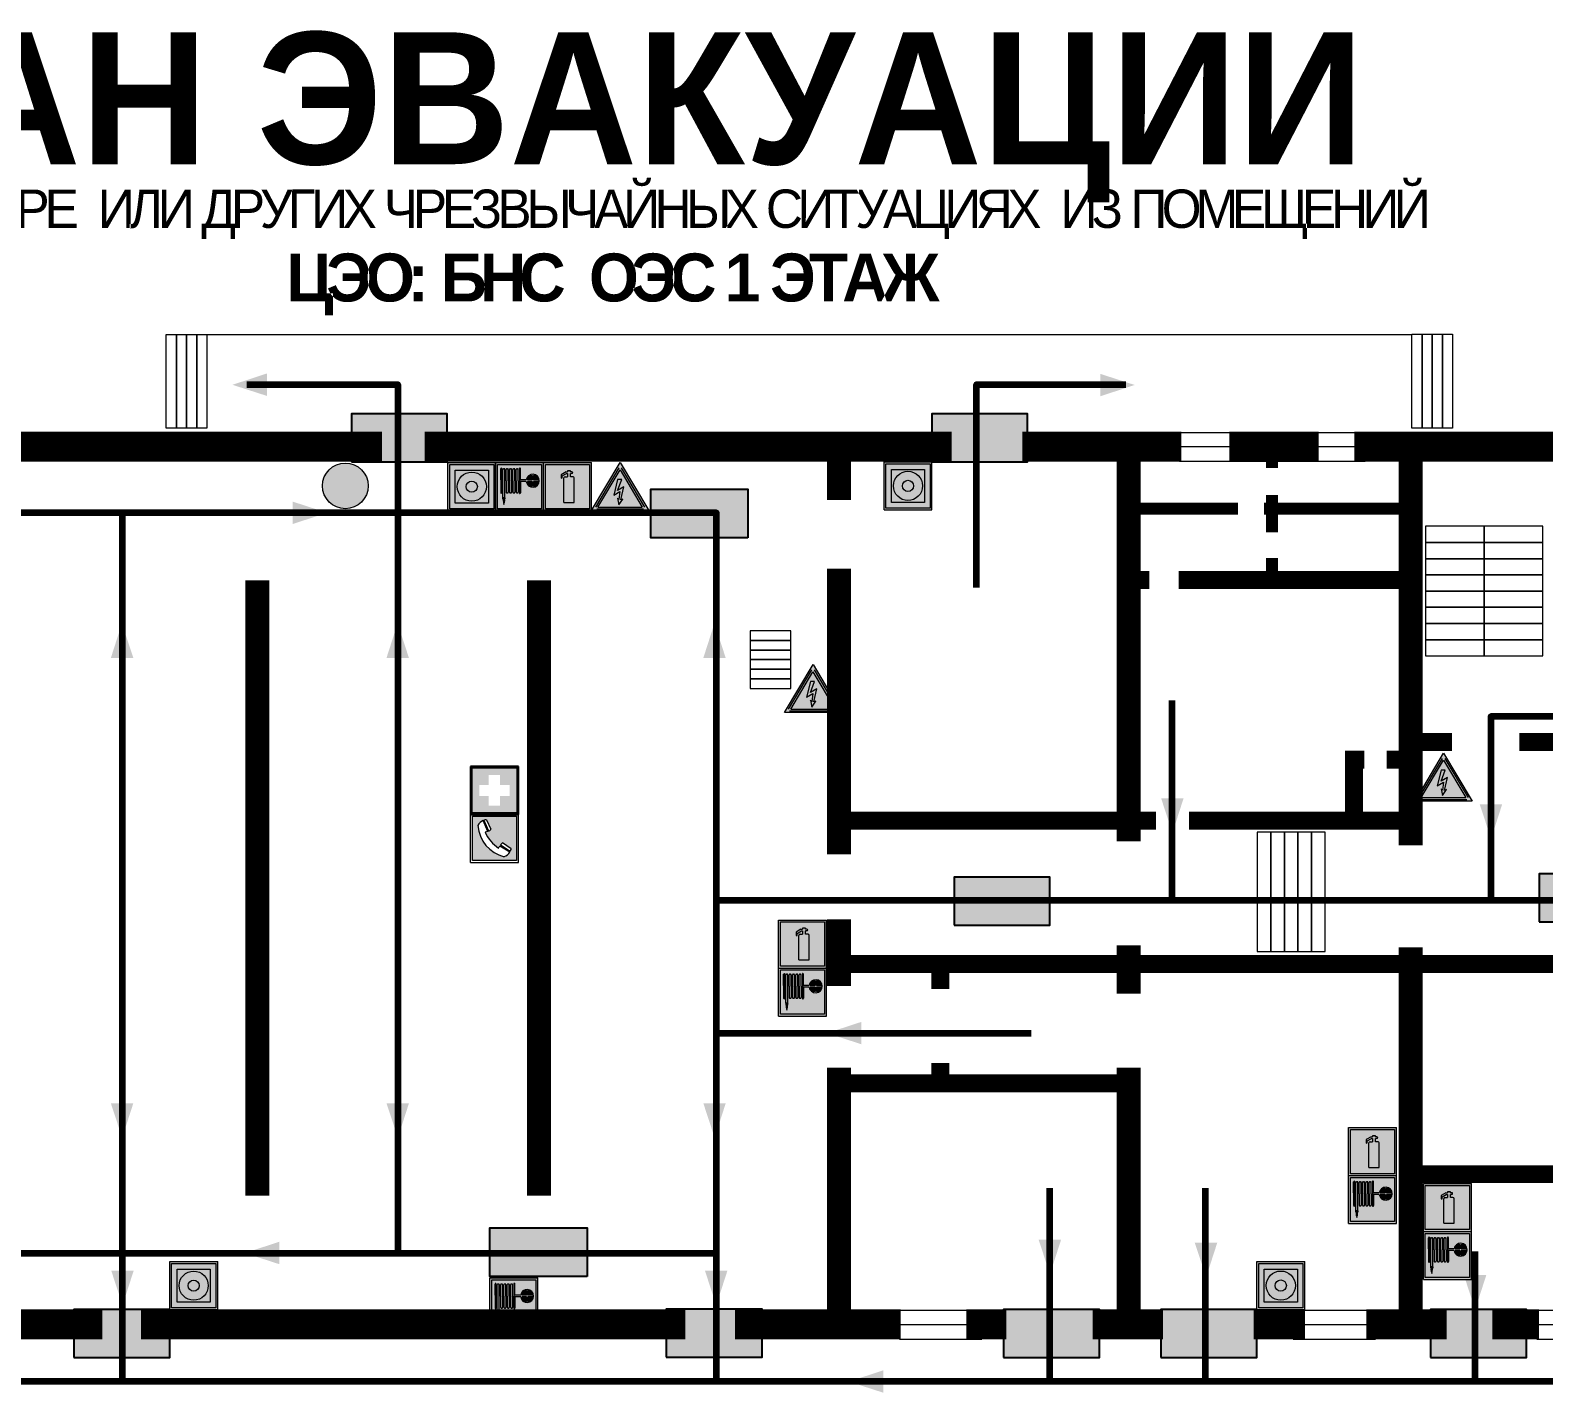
# Model space of a CAD drawing. Header units: millimetres. Extents: x 13114 to 67229, y 22859 to 38520.
# Drawn here: x 24864 to 25116.4, y 25215.8 to 25442.9 of the extents above; entities that cross this region are included whole.
import ezdxf

# ---------------------------------------------------------------- set-up
doc = ezdxf.new("R2010")
doc.units = ezdxf.units.MM
doc.layers.add('План_Штампы', color=7, linetype='Continuous')
doc.styles.add('обычный', font='arial.ttf')

# ---------------------------------------------------------------- blocks, each defined once
blk = doc.blocks.new('A$C7B4425F7')
at = {"true_color": 0xffffff}
blk.add_hatch(color=7, dxfattribs=at).paths.add_polyline_path([(0, 0), (-16, 0), (-16, -8), (0, -8)])
h = blk.add_hatch(color=126)
h.paths.add_polyline_path([(-0.2, -0.2), (-15.8, -0.2), (-15.8, -7.8), (-0.2, -7.8)])
h.paths.add_polyline_path([(-11.76, -2.03), (-11.76, -3.66), (-11.17, -3.66, -0.568275), (-11.17, -6.18), (-12.58, -6.18), (-12.58, -2.03)], flags=16)
h.paths.add_polyline_path([(-13.33, -4.12, -0.495768), (-13.59, -6.18), (-15.03, -6.18), (-15.03, -2.03), (-13.59, -2.03, -0.487973)], flags=16)
h.paths.add_polyline_path([(-10.25, -2.03), (-9.48, -2.03), (-9.48, -6.18), (-10.25, -6.18)], flags=16)
h.paths.add_polyline_path([(-13.84, -3.69), (-14.24, -3.69), (-14.24, -3.03), (-13.9, -3.03, -0.692621)], flags=0)
h.paths.add_polyline_path([(-9.15, -2.03), (-8.4, -2.03), (-8.04, -3.07), (-7.68, -2.03), (-6.93, -2.03), (-7.64, -4.1), (-6.93, -6.18), (-7.68, -6.18), (-8.04, -5.14), (-8.4, -6.18), (-9.15, -6.18), (-8.44, -4.1)], flags=16)
h.paths.add_polyline_path([(-11.76, -4.46), (-11.42, -4.46, -0.692621), (-11.36, -5.12), (-11.76, -5.12)], flags=0)
h.paths.add_polyline_path([(-13.9, -5.2), (-14.24, -5.2), (-14.24, -4.55), (-13.84, -4.55, -0.708038)], flags=0)
edge = h.paths.add_edge_path(flags=16)
edge.add_ellipse((-5.51, -4.08), major_axis=(0, 2.05), ratio=0.586184, start_angle=0, end_angle=360)
edge = h.paths.add_edge_path(flags=0)
edge.add_ellipse((-5.51, -4.08), major_axis=(0, 1.14), ratio=0.454828, start_angle=0, end_angle=360)
h.paths.add_polyline_path([(-4.13, -4.96, 0.377264), (-3.48, -4.52, 0.0555), (-3.16, -2.03), (-1.66, -2.03), (-1.66, -4.96), (-0.96, -4.96), (-0.96, -7.01), (-1.75, -7.01), (-1.75, -6.18), (-3.3, -6.18), (-3.3, -7.02), (-4.13, -7.02)], flags=16)
h.paths.add_polyline_path([(-2.73, -2.91), (-2.28, -2.91), (-2.28, -4.96), (-3.05, -4.96, 0.079136)], flags=0)
at = {"color": 126}
blk.add_lwpolyline([(-16, -8), (0, -8), (0, 0), (-16, 0)], close=True, dxfattribs=at)
blk = doc.blocks.new('A$C32E8229D')
at = {"true_color": 0xffffff}
blk.add_hatch(color=7, dxfattribs=at).paths.add_polyline_path([(0, 0), (0, -8), (16, -8), (16, 0)])
h = blk.add_hatch(color=126)
h.paths.add_polyline_path([(0.2, -0.2), (15.8, -0.2), (15.8, -7.8), (0.2, -7.8)])
h.paths.add_polyline_path([(13.49, -2.05), (12.08, -2.05), (11.37, -2.63, 0.162397), (11.29, -2.84), (11.29, -3.63), (10.35, -3.63), (10.35, -4.05), (11.68, -4.05), (11.68, -3.48), (12.26, -4.28), (11.29, -5.1), (11.29, -6.78), (11.85, -6.78), (11.85, -5.44), (12.8, -4.64), (12.8, -5.94), (14.46, -5.94), (14.46, -5.39), (13.45, -5.39), (13.45, -3.97), (12.46, -2.59), (13.15, -2.59), (13.69, -3.34), (14.18, -3)], flags=16)
h.paths.add_polyline_path([(10.74, -1.82, 1), (11.8, -1.82, 1)], flags=16)
h.paths.add_polyline_path([(9.39, -3.59), (5.99, -3.59), (6.56, -3.03), (5.91, -3.03), (5.1, -3.83), (5.91, -4.64), (6.56, -4.64), (5.99, -4.09), (9.39, -4.09)], flags=16)
h.paths.add_polyline_path([(4.29, -1.08), (1.72, -1.08), (1.72, -6.6), (4.29, -6.6)], flags=16)
at = {"color": 126}
blk.add_lwpolyline([(16, -8), (0, -8), (0, 0), (16, 0)], close=True, dxfattribs=at)
blk = doc.blocks.new('A$C37112FD5')
at = {"true_color": 0xf5f5ff}
h = blk.add_hatch(color=7, dxfattribs=at)
h.dxf.hatch_style = 1
h.paths.add_polyline_path([(12.8, -7.4), (0, -7.4), (0, -20.2), (12.8, -20.2)])
h.paths.add_polyline_path([(12.29, -7.91), (12.29, -19.69), (0.51, -19.69), (0.51, -7.91)], flags=16)
h.paths.add_polyline_path([(4.98, -9.04, -0.42597), (5.17, -9.22), (5.17, -12.25), (5.17, -15.29, -0.432244), (4.98, -15.47), (4.83, -15.47, -0.42597), (4.64, -15.29), (4.64, -12.25), (4.64, -9.22, -0.432244), (4.83, -9.04)], flags=0)
h.paths.add_polyline_path([(4.28, -9.22), (4.28, -12.25), (4.28, -15.29, -0.432244), (4.09, -15.47), (3.94, -15.47, -0.42597), (3.75, -15.29), (3.75, -12.25), (3.75, -9.22, -0.432244), (3.94, -9.04), (4.09, -9.04, -0.42597)], flags=0)
h.paths.add_polyline_path([(5.72, -9.04), (5.87, -9.04, -0.42597), (6.06, -9.22), (6.06, -12.25), (6.06, -15.29, -0.432244), (5.87, -15.47), (5.72, -15.47, -0.42597), (5.53, -15.29), (5.53, -12.25), (5.53, -9.22, -0.432244)], flags=0)
h.paths.add_polyline_path([(6.42, -8.9), (6.5, -8.9, -0.42597), (6.69, -9.08), (6.69, -12.03), (8.21, -12.03, -15.824349), (8.21, -12.47), (6.69, -12.47), (6.69, -15.42, -0.432244), (6.5, -15.6), (6.42, -15.6)], flags=0)
h.paths.add_polyline_path([(3.39, -9.22), (3.39, -12.25), (3.39, -15.29, -0.432244), (3.2, -15.47), (3.05, -15.47, -0.42597), (2.85, -15.29), (2.85, -12.25), (2.85, -9.22, -0.432244), (3.05, -9.04), (3.2, -9.04, -0.42597)], flags=0)
h.paths.add_polyline_path([(2.5, -9.22), (2.5, -16.71), (1.96, -16.71), (1.96, -9.22, -0.432244), (2.15, -9.04), (2.31, -9.04, -0.42597)], flags=0)
h.paths.add_polyline_path([(1.61, -8.9), (1.61, -15.6), (1.57, -15.6, -0.42597), (1.37, -15.42), (1.37, -12.03), (1.37, -9.09, -0.432244), (1.57, -8.9)], flags=0)
h.paths.add_polyline_path([(9.76, -10.81), (9.76, -12.03), (8.49, -12.03, -0.336371)], flags=0)
h.paths.add_polyline_path([(8.49, -12.47), (9.76, -12.47), (9.76, -13.7, -0.336371)], flags=0)
h.paths.add_polyline_path([(10.11, -10.81, -0.336371), (11.38, -12.03), (10.11, -12.03)], flags=0)
h.paths.add_polyline_path([(10.11, -12.47), (11.38, -12.47, -0.336371), (10.11, -13.7)], flags=0)
h.paths.add_polyline_path([(2.5, -16.84), (2.5, -17.05), (1.97, -17.05), (1.97, -16.84)], flags=0)
h.paths.add_polyline_path([(2.5, -17.24, -0.033778), (2.24, -18.6, -0.033778), (1.97, -17.24)], flags=0)
h = blk.add_hatch(color=242)
h.dxf.hatch_style = 1
h.paths.add_polyline_path([(12.29, -7.91), (0.51, -7.91), (0.51, -19.69), (12.29, -19.69)])
h.paths.add_polyline_path([(6.42, -15.6), (6.42, -8.9), (6.5, -8.9, -0.42597), (6.69, -9.08), (6.69, -12.03), (8.21, -12.03, -15.824349), (8.21, -12.47), (6.69, -12.47), (6.69, -15.42, -0.432244), (6.5, -15.6)], flags=16)
h.paths.add_polyline_path([(5.87, -15.47), (5.72, -15.47, -0.42597), (5.53, -15.29), (5.53, -12.25), (5.53, -9.22, -0.432244), (5.72, -9.04), (5.87, -9.04, -0.42597), (6.06, -9.22), (6.06, -12.25), (6.06, -15.29, -0.432244)], flags=16)
h.paths.add_polyline_path([(4.98, -15.47), (4.83, -15.47, -0.42597), (4.64, -15.29), (4.64, -12.25), (4.64, -9.22, -0.432244), (4.83, -9.04), (4.98, -9.04, -0.42597), (5.17, -9.22), (5.17, -12.25), (5.17, -15.29, -0.432244)], flags=16)
h.paths.add_polyline_path([(4.09, -15.47), (3.94, -15.47, -0.42597), (3.75, -15.29), (3.75, -12.25), (3.75, -9.22, -0.432244), (3.94, -9.04), (4.09, -9.04, -0.42597), (4.28, -9.22), (4.28, -12.25), (4.28, -15.29, -0.432244)], flags=16)
h.paths.add_polyline_path([(3.2, -15.47), (3.05, -15.47, -0.42597), (2.85, -15.29), (2.85, -12.25), (2.85, -9.22, -0.432244), (3.05, -9.04), (3.2, -9.04, -0.42597), (3.39, -9.22), (3.39, -12.25), (3.39, -15.29, -0.432244)], flags=16)
h.paths.add_polyline_path([(2.5, -17.05), (1.97, -17.05), (1.97, -16.84), (2.5, -16.84)], flags=16)
h.paths.add_polyline_path([(2.5, -17.24, -0.033778), (2.24, -18.6, -0.033778), (1.97, -17.24)], flags=16)
h.paths.add_polyline_path([(2.5, -16.71), (1.96, -16.71), (1.96, -9.22, -0.432244), (2.15, -9.04), (2.31, -9.04, -0.42597), (2.5, -9.22)], flags=16)
h.paths.add_polyline_path([(1.61, -15.6), (1.57, -15.6, -0.42597), (1.37, -15.42), (1.37, -12.03), (1.37, -9.09, -0.432244), (1.57, -8.9), (1.61, -8.9)], flags=16)
h.paths.add_polyline_path([(8.49, -12.47), (9.76, -12.47), (9.76, -13.7, -0.336371)], flags=0)
h.paths.add_polyline_path([(10.11, -13.7), (10.11, -12.47), (11.38, -12.47, -0.336371)], flags=0)
h.paths.add_polyline_path([(8.49, -12.03, -0.336371), (9.76, -10.81), (9.76, -12.03)], flags=0)
h.paths.add_polyline_path([(10.11, -12.03), (10.11, -10.81, -0.336371), (11.38, -12.03)], flags=0)
h = blk.add_hatch(color=7, dxfattribs=at)
h.dxf.hatch_style = 1
h.paths.add_polyline_path([(1.61, -8.9), (1.57, -8.9, 0.432244), (1.37, -9.09), (1.37, -12.03), (1.37, -15.42, 0.42597), (1.57, -15.6), (1.61, -15.6)])
h.paths.add_polyline_path([(2.5, -9.22, 0.42597), (2.31, -9.04), (2.15, -9.04, 0.432244), (1.96, -9.22), (1.96, -16.71), (2.5, -16.71)])
h.paths.add_polyline_path([(2.5, -16.84), (1.97, -16.84), (1.97, -17.05), (2.5, -17.05)])
h.paths.add_polyline_path([(2.5, -17.24), (1.97, -17.24, 0.033778), (2.24, -18.6, 0.033778)])
h.paths.add_polyline_path([(3.39, -12.25), (3.39, -9.22, 0.42597), (3.2, -9.04), (3.05, -9.04, 0.432244), (2.85, -9.22), (2.85, -12.25), (2.85, -15.29, 0.42597), (3.05, -15.47), (3.2, -15.47, 0.432244), (3.39, -15.29)])
h.paths.add_polyline_path([(4.28, -12.25), (4.28, -9.22, 0.42597), (4.09, -9.04), (3.94, -9.04, 0.432244), (3.75, -9.22), (3.75, -12.25), (3.75, -15.29, 0.42597), (3.94, -15.47), (4.09, -15.47, 0.432244), (4.28, -15.29)])
h.paths.add_polyline_path([(5.17, -12.25), (5.17, -9.22, 0.42597), (4.98, -9.04), (4.83, -9.04, 0.432244), (4.64, -9.22), (4.64, -12.25), (4.64, -15.29, 0.42597), (4.83, -15.47), (4.98, -15.47, 0.432244), (5.17, -15.29)])
h.paths.add_polyline_path([(6.06, -12.25), (6.06, -9.22, 0.42597), (5.87, -9.04), (5.72, -9.04, 0.432244), (5.53, -9.22), (5.53, -12.25), (5.53, -15.29, 0.42597), (5.72, -15.47), (5.87, -15.47, 0.432244), (6.06, -15.29)])
h.paths.add_polyline_path([(6.69, -12.47), (8.21, -12.47, 15.824349), (8.21, -12.03), (6.69, -12.03), (6.69, -9.08, 0.42597), (6.5, -8.9), (6.42, -8.9), (6.42, -15.6), (6.5, -15.6, 0.432244), (6.69, -15.42)])
h.paths.add_polyline_path([(8.49, -12.47), (9.76, -12.47), (9.76, -13.7, -0.336371)], flags=16)
h.paths.add_polyline_path([(8.49, -12.03, -0.336371), (9.76, -10.81), (9.76, -12.03)], flags=16)
h.paths.add_polyline_path([(10.11, -12.47), (11.38, -12.47, -0.336371), (10.11, -13.7)], flags=16)
h.paths.add_polyline_path([(10.11, -12.03), (10.11, -10.81, -0.336371), (11.38, -12.03)], flags=16)
h = blk.add_hatch(color=242)
h.dxf.hatch_style = 1
h.paths.add_polyline_path([(9.76, -10.81, 0.336371), (8.49, -12.03), (9.76, -12.03)])
h.paths.add_polyline_path([(10.11, -10.81), (10.11, -12.03), (11.38, -12.03, 0.336371)])
h.paths.add_polyline_path([(11.38, -12.47), (10.11, -12.47), (10.11, -13.7, 0.336371)])
h.paths.add_polyline_path([(9.76, -12.47), (8.49, -12.47, 0.336371), (9.76, -13.7)])
at = {"color": 242, "lineweight": 5}
for p, q in [((0, -20.2), (0, -7.4)), ((0, -7.4), (12.8, -7.4)), ((12.8, -20.2), (12.8, -7.4)), ((1.37, -12.03), (1.37, -9.08)), ((1.37, -12.03), (1.37, -15.42)), ((1.57, -8.9), (1.61, -8.9)), ((1.61, -8.9), (1.61, -15.6)), ((1.96, -16.71), (1.96, -9.22)), ((2.15, -9.04), (2.31, -9.04)), ((2.5, -16.71), (2.5, -9.22)), ((2.85, -12.25), (2.85, -9.22)), ((3.05, -9.04), (3.2, -9.04)), ((3.39, -12.25), (3.39, -9.22)), ((3.75, -12.25), (3.75, -9.22)), ((3.94, -9.04), (4.09, -9.04)), ((4.28, -12.25), (4.28, -9.22)), ((4.64, -12.25), (4.64, -9.22)), ((4.83, -9.04), (4.98, -9.04)), ((5.17, -12.25), (5.17, -9.22)), ((5.53, -12.25), (5.53, -9.22)), ((5.72, -9.04), (5.87, -9.04)), ((6.06, -12.25), (6.06, -9.22)), ((6.42, -8.9), (6.42, -15.6)), ((6.5, -8.9), (6.42, -8.9)), ((6.69, -12.03), (6.69, -9.08)), ((8.21, -12.03), (6.69, -12.03)), ((9.76, -12.03), (8.49, -12.03)), ((9.76, -10.81), (9.76, -12.03)), ((10.11, -10.81), (10.11, -12.03)), ((11.38, -12.03), (10.11, -12.03)), ((1.57, -15.6), (1.61, -15.6)), ((2.85, -12.25), (2.85, -15.29)), ((3.05, -15.47), (3.2, -15.47)), ((3.39, -12.25), (3.39, -15.29)), ((3.75, -12.25), (3.75, -15.29)), ((3.94, -15.47), (4.09, -15.47)), ((4.28, -12.25), (4.28, -15.29)), ((4.64, -12.25), (4.64, -15.29)), ((4.83, -15.47), (4.98, -15.47)), ((5.17, -12.25), (5.17, -15.29)), ((5.53, -12.25), (5.53, -15.29)), ((5.72, -15.47), (5.87, -15.47)), ((6.06, -12.25), (6.06, -15.29)), ((6.42, -15.6), (6.5, -15.6)), ((8.21, -12.47), (6.69, -12.47)), ((6.69, -12.47), (6.69, -15.42)), ((9.76, -12.47), (8.49, -12.47)), ((9.76, -12.47), (9.76, -13.7)), ((11.38, -12.47), (10.11, -12.47)), ((10.11, -12.47), (10.11, -13.7)), ((1.96, -16.71), (2.5, -16.71)), ((1.97, -16.84), (2.5, -16.84)), ((1.97, -17.05), (1.97, -16.84)), ((2.5, -17.05), (1.97, -17.05)), ((1.97, -17.24), (2.5, -17.24)), ((2.5, -16.84), (2.5, -17.05)), ((0, -20.2), (12.8, -20.2))]:
    blk.add_line(p, q, dxfattribs=at)
blk.add_lwpolyline([(0.51, -7.91), (12.29, -7.91), (12.29, -19.69), (0.51, -19.69)], close=True, dxfattribs=at)
for centre, radius, start, end in [((1.56, -9.09), 0.182, 87.1027, 180.6071), ((2.15, -9.22), 0.182, 87.1027, 180.6071), ((2.32, -9.22), 0.182, 359.3929, 92.8973), ((3.04, -9.22), 0.182, 87.1027, 180.6071), ((3.21, -9.22), 0.182, 359.3929, 92.8973), ((3.93, -9.22), 0.182, 87.1027, 180.6071), ((4.1, -9.22), 0.182, 359.3929, 92.8973), ((4.82, -9.22), 0.182, 87.1027, 180.6071), ((4.99, -9.22), 0.182, 359.3929, 92.8973), ((5.71, -9.22), 0.182, 87.1027, 180.6071), ((5.88, -9.22), 0.182, 359.3929, 92.8973), ((6.51, -9.09), 0.182, 359.3929, 92.8973), ((9.93, -12.25), 1.74, 187.2319, 172.7681), ((9.93, -12.25), 1.46, 96.9927, 171.3585), ((9.93, -12.25), 1.46, 8.6415, 83.0073), ((1.56, -15.42), 0.182, 179.3929, 272.8973), ((3.04, -15.29), 0.182, 179.3929, 272.8973), ((3.21, -15.29), 0.182, 267.1027, 0.6071), ((3.93, -15.29), 0.182, 179.3929, 272.8973), ((4.1, -15.29), 0.182, 267.1027, 0.6071), ((4.82, -15.29), 0.182, 179.3929, 272.8973), ((4.99, -15.29), 0.182, 267.1027, 0.6071), ((5.71, -15.29), 0.182, 179.3929, 272.8973), ((5.88, -15.29), 0.182, 267.1027, 0.6071), ((6.51, -15.42), 0.182, 267.1027, 0.6071), ((9.93, -12.25), 1.46, 188.6415, 263.0073), ((9.93, -12.25), 1.46, 276.9927, 351.3585), ((12.17, -15.98), 10.27, 187.041, 194.7793), ((-7.7, -15.98), 10.27, 345.2207, 352.959)]:
    blk.add_arc(centre, radius, start, end, dxfattribs=at)
blk = doc.blocks.new('A$C3AD82952')
at = {"true_color": 0xf5f5ff}
h = blk.add_hatch(color=7, dxfattribs=at)
h.dxf.hatch_style = 1
h.paths.add_polyline_path([(8.21, 8.73, 0.414214), (7.89, 9.05), (7.22, 9.05), (7.22, 9.92), (7.59, 9.92, 1), (7.57, 10.36), (7.22, 10.36), (7.22, 10.6), (6.43, 10.6), (6.43, 10.36), (6.01, 10.36), (4.74, 9.59), (4.74, 8.69), (4.98, 8.73), (4.98, 9.26), (6.12, 9.91), (6.43, 9.91), (6.43, 9.05), (5.76, 9.05, 0.414214), (5.44, 8.73), (5.44, 2.2), (8.21, 2.2)], flags=0)
h.paths.add_polyline_path([(12.8, 12.8), (0, 12.8), (0, 0), (12.8, 0)])
h.paths.add_polyline_path([(0.51, 12.29), (12.29, 12.29), (12.29, 0.51), (0.51, 0.51)], flags=16)
h.paths.add_polyline_path([(4.74, 9.59), (6.01, 10.36), (6.43, 10.36), (6.43, 10.6), (7.22, 10.6), (7.22, 10.36), (7.59, 10.36, -0.94586), (7.59, 9.92), (7.22, 9.92), (7.22, 9.05), (7.89, 9.05, -0.414214), (8.21, 8.73), (8.21, 2.2), (5.44, 2.2), (5.44, 8.73, -0.414214), (5.76, 9.05), (6.43, 9.05), (6.43, 9.91), (6.12, 9.91), (4.98, 9.26), (4.98, 8.73), (4.74, 8.69)], flags=0)
h = blk.add_hatch(color=242)
h.dxf.hatch_style = 1
h.paths.add_polyline_path([(12.29, 12.29), (0.51, 12.29), (0.51, 0.51), (12.29, 0.51)])
h.paths.add_polyline_path([(4.74, 8.69), (4.74, 9.59), (6.01, 10.36), (6.43, 10.36), (6.43, 10.6), (7.22, 10.6), (7.22, 10.36), (7.59, 10.36, -0.94586), (7.59, 9.92), (7.22, 9.92), (7.22, 9.05), (7.89, 9.05, -0.414214), (8.21, 8.73), (8.21, 2.2), (5.44, 2.2), (5.44, 8.73, -0.414214), (5.76, 9.05), (6.43, 9.05), (6.43, 9.91), (6.12, 9.91), (4.98, 9.26), (4.98, 8.73)], flags=16)
h = blk.add_hatch(color=7, dxfattribs=at)
h.dxf.hatch_style = 1
h.paths.add_polyline_path([(8.21, 8.73, 0.414214), (7.89, 9.05), (7.22, 9.05), (7.22, 9.92), (7.59, 9.92, 1), (7.57, 10.36), (7.22, 10.36), (7.22, 10.6), (6.43, 10.6), (6.43, 10.36), (6.01, 10.36), (4.74, 9.59), (4.74, 8.69), (4.98, 8.73), (4.98, 9.26), (6.12, 9.91), (6.43, 9.91), (6.43, 9.05), (5.76, 9.05, 0.414214), (5.44, 8.73), (5.44, 2.2), (8.21, 2.2)])
at = {"color": 242, "lineweight": 5}
for p, q in [((0, 0), (0, 12.8)), ((0, 12.8), (12.8, 12.8)), ((12.8, 0), (12.8, 12.8)), ((6.01, 10.36), (4.74, 9.59)), ((4.74, 9.59), (4.74, 8.69)), ((4.74, 8.69), (4.98, 8.73)), ((4.98, 9.26), (6.12, 9.91)), ((4.98, 8.73), (4.98, 9.26)), ((5.44, 2.2), (5.44, 8.73)), ((5.76, 9.05), (6.43, 9.05)), ((6.01, 10.36), (6.43, 10.36)), ((6.12, 9.91), (6.43, 9.91)), ((7.22, 10.6), (6.43, 10.6)), ((6.43, 10.6), (6.43, 10.36)), ((6.43, 9.91), (6.43, 9.05)), ((7.22, 10.36), (7.22, 10.6)), ((7.59, 10.36), (7.22, 10.36)), ((7.22, 9.05), (7.22, 9.92)), ((7.59, 9.92), (7.22, 9.92)), ((7.89, 9.05), (7.22, 9.05)), ((8.21, 2.2), (8.21, 8.73)), ((0, 0), (12.8, 0)), ((5.44, 2.2), (8.21, 2.2))]:
    blk.add_line(p, q, dxfattribs=at)
blk.add_lwpolyline([(0.51, 12.29), (12.29, 12.29), (12.29, 0.51), (0.51, 0.51)], close=True, dxfattribs=at)
for centre, radius, start, end in [((5.76, 8.73), 0.32, 90, 180), ((7.58, 10.14), 0.223, 273.1875, 86.8125), ((7.89, 8.73), 0.32, 0, 90)]:
    blk.add_arc(centre, radius, start, end, dxfattribs=at)
blk = doc.blocks.new('A$C7B8C2D5B')
at = {"lineweight": 0}
h = blk.add_hatch(color=5, dxfattribs=at)
h.dxf.hatch_style = 1
h.paths.add_polyline_path([(1.4, -3.02, 1), (-2.11, -3.02, 1)])
at = {"color": 5, "lineweight": 0}
blk.add_circle((-0.36, -3.02), 1.75, dxfattribs=at)
blk = doc.blocks.new('A$C54414219')
at = {"true_color": 0xffffff}
h = blk.add_hatch(color=7, dxfattribs=at)
h.paths.add_polyline_path([(2.39, -9.45), (2.39, -18.3), (11.23, -18.3), (11.23, -9.45)], flags=0)
h.paths.add_polyline_path([(10.71, -13.87, -1), (2.92, -13.87, -1)], flags=0)
h.paths.add_polyline_path([(8.3, -13.87, -1), (5.33, -13.87, -1)], flags=0)
h.paths.add_polyline_path([(0.41, -7.47), (0.41, -20.27), (13.21, -20.27), (13.21, -7.47)])
h.paths.add_polyline_path([(0.92, -19.77), (12.71, -19.77), (12.71, -7.98), (0.92, -7.98)], flags=16)
h.paths.add_polyline_path([(11.23, -9.45), (11.23, -18.3), (2.39, -18.3), (2.39, -9.45)], flags=0)
at = {"lineweight": 5}
h = blk.add_hatch(color=242, dxfattribs=at)
h.paths.add_polyline_path([(12.71, -7.98), (0.92, -7.98), (0.92, -19.77), (12.71, -19.77)])
h.paths.add_polyline_path([(11.23, -18.3), (2.39, -18.3), (2.39, -9.45), (11.23, -9.45)], flags=16)
h.paths.add_polyline_path([(10.71, -13.87, -1), (2.92, -13.87, -1)], flags=0)
h.paths.add_polyline_path([(8.3, -13.87, -1), (5.33, -13.87, -1)], flags=0)
at = {"true_color": 0xffffff}
h = blk.add_hatch(color=7, dxfattribs=at)
h.paths.add_polyline_path([(2.39, -9.45), (2.39, -18.3), (11.23, -18.3), (11.23, -9.45)])
h.paths.add_polyline_path([(10.71, -13.87, -1), (2.92, -13.87, -1)], flags=16)
h.paths.add_polyline_path([(8.3, -13.87, -1), (5.33, -13.87, -1)], flags=0)
at = {"lineweight": 5}
h = blk.add_hatch(color=242, dxfattribs=at)
h.paths.add_polyline_path([(2.92, -13.87, 1), (10.71, -13.87, 1)])
h.paths.add_polyline_path([(8.3, -13.87, -1), (5.33, -13.87, -1)], flags=16)
at = {"color": 242, "lineweight": 5}
for p, q in [((0.41, -20.27), (0.41, -7.47)), ((0.41, -7.47), (13.21, -7.47)), ((0.41, -7.47), (13.21, -7.47)), ((13.21, -20.27), (13.21, -7.47)), ((0.41, -20.27), (13.21, -20.27))]:
    blk.add_line(p, q, dxfattribs=at)
for points in [[(0.92, -7.98), (12.71, -7.98), (12.71, -19.77), (0.92, -19.77)], [(2.39, -9.45), (11.23, -9.45), (11.23, -18.3), (2.39, -18.3)]]:
    blk.add_lwpolyline(points, close=True, dxfattribs=at)
for radius in [3.89, 1.49]:
    blk.add_circle((6.81, -13.87), radius, dxfattribs=at)
blk = doc.blocks.new('A$C456E1F9C')
at = {"lineweight": 5}
h = blk.add_hatch(color=242, dxfattribs=at)
h.paths.add_polyline_path([(0.51, -1.47), (0.51, -13.26), (12.29, -13.26), (12.29, -1.47)])
h.paths.add_polyline_path([(5.42, -4.95, -0.254479), (4.78, -5.4), (3.52, -2.53, -0.209735), (4.23, -2.4)], flags=16)
h.paths.add_polyline_path([(8.53, -8.6), (10.87, -10.17), (10.54, -10.76), (8.03, -9.13, -0.192251)], flags=16)
h.paths.add_polyline_path([(4.61, -5.49, 0.005518), (3.87, -5.72, 0.128647), (7.49, -10.01, 0.00809), (7.83, -9.33), (10.47, -10.97, -0.16736), (8.99, -12.25, -0.327862), (1.95, -3.95, -0.166952), (3.36, -2.62)], flags=16)
at = {"color": 242, "lineweight": 5}
for p, q in [((0, -13.77), (0, -0.97)), ((12.8, -0.97), (0, -0.97)), ((4.61, -5.49), (3.36, -2.62)), ((3.52, -2.53), (4.78, -5.4)), ((4.23, -2.4), (5.42, -4.95)), ((12.8, -13.77), (12.8, -0.97)), ((7.83, -9.33), (10.47, -10.97)), ((8.03, -9.13), (10.54, -10.76)), ((10.81, -10.12), (8.53, -8.6)), ((10.54, -10.76), (10.8, -10.3)), ((10.8, -10.3), (10.81, -10.12)), ((0, -13.77), (12.8, -13.77))]:
    blk.add_line(p, q, dxfattribs=at)
blk.add_lwpolyline([(0.51, -1.47), (12.29, -1.47), (12.29, -13.26), (0.51, -13.26)], close=True, dxfattribs=at)
for centre, radius, start, end in [((4.59, -5.34), 2.99, 114.2845, 152.1974), ((11.12, -3.31), 9.19, 183.9915, 256.6009), ((4.02, -3.27), 0.891, 76.3284, 123.7092), ((14.98, -39.1), 35.17, 107.1487, 108.4135), ((13.86, -0.94), 11.08, 205.5536, 234.8762), ((4.68, -4.59), 0.824, 276.9621, 334.0723), ((-13.31, 0.8), 23.44, 332.5487, 334.4027), ((8.94, -9.5), 0.989, 114.4092, 157.9388), ((7.87, -9.46), 3, 291.9291, 329.9329)]:
    blk.add_arc(centre, radius, start, end, dxfattribs=at)
blk = doc.blocks.new('A$C18900ED3')
h = blk.add_hatch(color=126)
h.paths.add_polyline_path([(-0.18, -0.18), (-7.02, -0.18), (-7.02, -7.02), (-0.18, -7.02)])
h.paths.add_polyline_path([(-5.89, -4.46), (-5.89, -2.77), (-4.46, -2.77), (-4.46, -1.31), (-2.77, -1.31), (-2.77, -2.77), (-1.33, -2.77), (-1.33, -4.46), (-2.77, -4.46), (-2.77, -5.89), (-4.46, -5.89), (-4.46, -4.46)], flags=16)
at = {"color": 126}
for p, q in [((-7.2, 0), (-7.2, -7.2)), ((0, 0), (-7.2, 0)), ((0, -7.2), (0, 0)), ((-7.02, -7.02), (-7.02, -0.18)), ((-7.02, -0.18), (-0.18, -0.18)), ((-0.18, -0.18), (-0.18, -7.02)), ((-7.2, -7.2), (0, -7.2)), ((-0.18, -7.02), (-7.02, -7.02))]:
    blk.add_line(p, q, dxfattribs=at)
blk = doc.blocks.new('A$C3E6D3DDE')
at = {"lineweight": 5}
h = blk.add_hatch(color=40, dxfattribs=at)
h.paths.add_polyline_path([(24.1, 1.45), (16.46, -11.35), (31.74, -11.35)])
h.paths.add_polyline_path([(24.09, -0.46), (30.03, -10.41), (18.14, -10.41)], flags=16)
h.paths.add_polyline_path([(24.54, -3.08), (23.41, -6.02), (25.13, -5.01), (24.33, -8.5), (24.82, -8.27), (23.79, -9.86), (23.4, -8.04), (23.8, -8.43), (24.04, -6.29), (22.39, -7.25), (23.44, -3.08)], flags=0)
h = blk.add_hatch(color=256, dxfattribs=at)
h.paths.add_polyline_path([(24.37, 0.03, 0.567511), (23.82, 0.03), (17.59, -10.4, 0.582454), (17.86, -10.88), (30.32, -10.88, 0.582149), (30.6, -10.4)])
h.paths.add_polyline_path([(24.09, -0.46), (18.14, -10.41), (30.03, -10.41)], flags=16)
h.paths.add_polyline_path([(24.54, -3.08), (23.41, -6.02), (25.13, -5.01), (24.33, -8.5), (24.82, -8.27), (23.79, -9.86), (23.4, -8.04), (23.8, -8.43), (24.04, -6.29), (22.39, -7.25), (23.44, -3.08)], flags=0)
h = blk.add_hatch(color=40, dxfattribs=at)
h.paths.add_polyline_path([(24.09, -0.46), (18.14, -10.41), (30.03, -10.41)])
h.paths.add_polyline_path([(24.82, -8.27), (23.79, -9.86), (23.4, -8.04), (23.8, -8.43), (24.04, -6.29), (22.39, -7.25), (23.44, -3.08), (24.54, -3.08), (23.41, -6.02), (25.13, -5.01), (24.33, -8.5)], flags=16)
at = {"color": 40, "lineweight": 5}
for p, q in [((16.46, -11.35), (24.1, 1.45)), ((24.1, 1.45), (31.74, -11.35))]:
    blk.add_line(p, q, dxfattribs=at)
at = {"lineweight": 5}
for p, q in [((17.59, -10.4), (23.82, 0.03)), ((24.37, 0.03), (30.6, -10.4)), ((18.14, -10.41), (24.09, -0.46)), ((23.44, -3.08), (22.39, -7.25)), ((23.41, -6.02), (24.54, -3.08)), ((24.54, -3.08), (23.44, -3.08)), ((24.09, -0.46), (30.03, -10.41)), ((22.39, -7.25), (24.04, -6.29)), ((23.8, -8.43), (23.4, -8.04)), ((23.4, -8.04), (23.79, -9.86)), ((25.13, -5.01), (23.41, -6.02)), ((24.04, -6.29), (23.8, -8.43)), ((24.33, -8.5), (25.13, -5.01)), ((17.86, -10.88), (30.32, -10.88)), ((18.14, -10.41), (30.03, -10.41)), ((23.79, -9.86), (24.82, -8.27)), ((24.82, -8.27), (24.33, -8.5))]:
    blk.add_line(p, q, dxfattribs=at)
at = {"color": 50, "lineweight": 5}
blk.add_line((31.74, -11.35), (16.46, -11.35), dxfattribs=at)

msp = doc.modelspace()

# ---------------------------------------------------------------- linework, layer by layer
at = {"lineweight": 0}
for points in [[(24886.67, 25392.24), (24888.37, 25392.24), (24888.37, 25376.6), (24886.67, 25376.6)], [(24888.37, 25392.24), (24890.06, 25392.24), (24890.06, 25376.6), (24888.37, 25376.6)], [(24890.06, 25392.24), (24891.76, 25392.24), (24891.76, 25376.6), (24890.06, 25376.6)], [(24891.76, 25392.24), (24893.45, 25392.24), (24893.45, 25376.6), (24891.76, 25376.6)], [(25094.47, 25392.25), (25096.17, 25392.25), (25096.17, 25376.62), (25094.47, 25376.62)], [(25096.17, 25392.25), (25097.86, 25392.25), (25097.86, 25376.62), (25096.17, 25376.62)], [(25097.86, 25392.25), (25099.56, 25392.25), (25099.56, 25376.62), (25097.86, 25376.62)], [(25099.56, 25392.25), (25101.25, 25392.25), (25101.25, 25376.62), (25099.56, 25376.62)], [(25096.7, 25357.53), (25106.5, 25357.53), (25106.5, 25360.24), (25096.7, 25360.24)], [(25106.5, 25357.53), (25116.31, 25357.53), (25116.31, 25360.24), (25106.5, 25360.24)], [(25096.7, 25354.83), (25106.5, 25354.83), (25106.5, 25357.53), (25096.7, 25357.53)], [(25106.5, 25354.83), (25116.31, 25354.83), (25116.31, 25357.53), (25106.5, 25357.53)], [(25096.7, 25352.13), (25106.5, 25352.13), (25106.5, 25354.83), (25096.7, 25354.83)], [(25106.5, 25352.13), (25116.31, 25352.13), (25116.31, 25354.83), (25106.5, 25354.83)], [(25096.7, 25349.43), (25106.5, 25349.43), (25106.5, 25352.13), (25096.7, 25352.13)], [(25106.5, 25349.43), (25116.31, 25349.43), (25116.31, 25352.13), (25106.5, 25352.13)], [(25096.7, 25346.73), (25106.5, 25346.73), (25106.5, 25349.43), (25096.7, 25349.43)], [(25106.5, 25346.73), (25116.31, 25346.73), (25116.31, 25349.43), (25106.5, 25349.43)], [(25096.7, 25344.02), (25106.5, 25344.02), (25106.5, 25346.73), (25096.7, 25346.73)], [(25106.5, 25344.02), (25116.31, 25344.02), (25116.31, 25346.73), (25106.5, 25346.73)], [(24984.07, 25341.19), (24990.86, 25341.19), (24990.86, 25342.79), (24984.07, 25342.79)], [(25096.7, 25341.32), (25106.5, 25341.32), (25106.5, 25344.02), (25096.7, 25344.02)], [(25106.5, 25341.32), (25116.31, 25341.32), (25116.31, 25344.02), (25106.5, 25344.02)], [(24984.07, 25339.6), (24990.86, 25339.6), (24990.86, 25341.19), (24984.07, 25341.19)], [(25096.7, 25338.62), (25106.5, 25338.62), (25106.5, 25341.32), (25096.7, 25341.32)], [(25106.5, 25338.62), (25116.31, 25338.62), (25116.31, 25341.32), (25106.5, 25341.32)], [(24984.07, 25338), (24990.86, 25338), (24990.86, 25339.6), (24984.07, 25339.6)], [(24984.07, 25336.4), (24990.86, 25336.4), (24990.86, 25338), (24984.07, 25338)], [(24984.07, 25334.81), (24990.86, 25334.81), (24990.86, 25336.4), (24984.07, 25336.4)], [(24984.07, 25333.21), (24990.86, 25333.21), (24990.86, 25334.81), (24984.07, 25334.81)], [(25068.67, 25289.32), (25070.93, 25289.32), (25070.93, 25309.23), (25068.67, 25309.23)], [(25070.93, 25289.32), (25073.19, 25289.32), (25073.19, 25309.23), (25070.93, 25309.23)], [(25073.19, 25289.32), (25075.45, 25289.32), (25075.45, 25309.23), (25073.19, 25309.23)], [(25075.45, 25289.32), (25077.71, 25289.32), (25077.71, 25309.23), (25075.45, 25309.23)], [(25077.71, 25289.32), (25079.97, 25289.32), (25079.97, 25309.23), (25077.71, 25309.23)]]:
    msp.add_lwpolyline(points, close=True, dxfattribs=at)
for points in [[(24886.67, 25392.24), (25094.47, 25392.24)], [(25055.89, 25375.88), (25086.87, 25375.88)], [(25055.97, 25373.52), (25086.94, 25373.52)], [(25055.66, 25371.07), (25086.64, 25371.07)], [(25009.07, 25229.53), (25022.78, 25229.53)], [(25074.73, 25229.54), (25088.44, 25229.54)], [(25115.37, 25229.54), (25129.09, 25229.54)], [(25009.17, 25227.14), (25022.88, 25227.14)], [(25074.83, 25227.15), (25088.54, 25227.15)], [(25115.47, 25227.15), (25129.18, 25227.15)], [(25009, 25224.69), (25022.71, 25224.69)], [(25074.66, 25224.7), (25088.37, 25224.7)], [(25115.3, 25224.7), (25129.01, 25224.7)]]:
    msp.add_lwpolyline(points, dxfattribs=at)
at = {"color": 126, "lineweight": 100, "true_color": 0x008754}
for points in [[(24900.1, 25383.87), (24925.32, 25383.87), (24925.32, 25362.49), (24824.97, 25362.49), (24824.97, 25239.03), (24978.45, 25239.03), (24978.45, 25362.49), (24925.32, 25362.49)], [(25021.83, 25350.03), (25021.83, 25383.87), (25046.73, 25383.87)], [(24879.37, 25217.71), (24879.37, 25362.49)], [(24925.32, 25362.49), (24925.32, 25239.03)], [(25054.44, 25297.84), (25054.44, 25331.16)], [(25129.7, 25328.53), (25107.61, 25328.53), (25107.61, 25297.84)], [(25182.82, 25297.84), (24978.45, 25297.84)], [(24978.45, 25275.74), (25030.92, 25275.74)], [(25034.01, 25249.86), (25034.01, 25217.71)], [(25060.04, 25217.71), (25060.04, 25249.86)], [(24860.21, 25217.71), (24978.45, 25217.71), (24978.45, 25239.03)], [(24978.45, 25217.71), (25105, 25217.71), (25105, 25239.32)], [(25105, 25217.71), (25157.12, 25217.71), (25157.12, 25239.32)]]:
    msp.add_lwpolyline(points, dxfattribs=at)
at = {"lineweight": 0}
for points, const_width in [([(24922.63, 25373.52), (24796.47, 25373.52)], 5), ([(25017.71, 25373.52), (24929.75, 25373.52)], 5), ([(24998.91, 25373.52), (24998.91, 25364.62)], 4), ([(25055.97, 25373.52), (25029.47, 25373.52)], 5), ([(25047.21, 25373.52), (25047.21, 25307.69)], 4), ([(25078.91, 25373.52), (25064, 25373.52)], 5), ([(25124.98, 25373.52), (25084.83, 25373.52)], 5), ([(25094.27, 25373.52), (25094.27, 25307.05)], 4), ([(25071.14, 25369.93), (25071.14, 25371.78)], 2), ([(25071.14, 25359.21), (25071.14, 25365.47)], 2), ([(25047.08, 25363.16), (25065.45, 25363.16)], 2), ([(25069.77, 25363.16), (25094.55, 25363.16)], 2), ([(24998.91, 25353.17), (24998.91, 25305.52)], 4), ([(25071.14, 25351.29), (25071.14, 25354.95)], 2), ([(24901.84, 25248.64), (24901.84, 25351.25)], 4), ([(24948.85, 25248.64), (24948.85, 25351.25)], 4), ([(25047.76, 25351.29), (25050.65, 25351.29)], 3), ([(25055.56, 25351.29), (25094.16, 25351.29)], 3), ([(25112.38, 25324.27), (25159.99, 25324.27), (25159.99, 25325.99), (25159.99, 25322.11)], 3), ([(25094.18, 25324.27), (25101.17, 25324.27)], 3), ([(25057.26, 25311.16), (25093.97, 25311.16), (25084.81, 25311.16), (25084.81, 25321.3), (25086.52, 25321.3)], 3), ([(25090.26, 25321.3), (25093.51, 25321.3)], 3), ([(24999.75, 25311.16), (25051.78, 25311.16)], 3), ([(24998.91, 25294.69), (24998.91, 25283.56)], 4), ([(25047.21, 25290.36), (25047.21, 25282.32)], 4), ([(25094.27, 25290.05), (25094.27, 25227.14)], 4), ([(25015.78, 25283.08), (25015.78, 25287.22), (24999.55, 25287.22), (25132.9, 25287.22)], 3), ([(24998.91, 25227.14), (24998.91, 25269.94)], 4), ([(24999.29, 25267.37), (25048.33, 25267.37), (25015.78, 25267.37), (25015.78, 25270.74)], 3), ([(25047.21, 25227.14), (25047.21, 25269.94)], 4), ([(25095.42, 25252.2), (25142.82, 25252.2)], 3), ([(24794.48, 25227.14), (24876.03, 25227.14)], 5), ([(24882.45, 25227.14), (24973.28, 25227.14)], 5), ([(24981.53, 25227.14), (25009.17, 25227.14)], 5), ([(25020.15, 25227.14), (25026.78, 25227.14)], 5), ([(25041.18, 25227.14), (25052.93, 25227.14)], 5), ([(25068.08, 25227.14), (25076.6, 25227.14)], 5), ([(25086.83, 25227.14), (25100.28, 25227.14)], 5), ([(25107.86, 25227.14), (25115.63, 25227.14)], 5)]:
    msp.add_lwpolyline(points, dxfattribs=dict(at, const_width=const_width))
at = {"layer": 'План_Штампы', "color": 126, "true_color": 0x008754}
for points in [[(24903.46, 25385.72), (24903.45, 25381.98), (24897.71, 25383.83)], [(25042.48, 25381.92), (25042.49, 25385.65), (25048.22, 25383.8)], [(24907.75, 25360.61), (24907.76, 25364.35), (24913.49, 25362.49)], [(24881.17, 25338.29), (24877.43, 25338.3), (24879.28, 25344.03)], [(24927.15, 25338.29), (24923.41, 25338.3), (24925.26, 25344.03)], [(24979.99, 25338.29), (24976.26, 25338.3), (24978.11, 25344.03)], [(25052.63, 25314.86), (25056.36, 25314.85), (25054.51, 25309.11)], [(25105.77, 25313.88), (25109.51, 25313.87), (25107.66, 25308.13)], [(25002.64, 25277.6), (25002.63, 25273.86), (24996.89, 25275.72)], [(24877.43, 25264.02), (24881.17, 25264.01), (24879.31, 25258.28)], [(24923.41, 25264.02), (24927.15, 25264.01), (24925.3, 25258.28)], [(24976.26, 25264.02), (24979.99, 25264.01), (24978.14, 25258.28)], [(25032.19, 25241.27), (25035.93, 25241.26), (25034.08, 25235.52)], [(24905.53, 25240.93), (24905.52, 25237.19), (24899.79, 25239.05)], [(25058.24, 25240.76), (25061.98, 25240.75), (25060.13, 25235.02)], [(24877.49, 25236.11), (24881.23, 25236.1), (24879.38, 25230.37)], [(24976.53, 25236.1), (24980.27, 25236.09), (24978.41, 25230.35)], [(25103.12, 25235.37), (25106.86, 25235.36), (25105.01, 25229.62)], [(25006.28, 25219.49), (25006.27, 25215.76), (25000.54, 25217.61)]]:
    msp.add_solid(points, dxfattribs=at)

# ---------------------------------------------------------------- block references
for name, p, xscale, yscale, zscale in [('A$C7B8C2D5B', (24917.33, 25373.55), 2.177419353276491, 2.177419353276491, 2.177419353276491), ('A$C54414219', (24933.38, 25375.52), 0.625, 0.625, 0.625), ('A$C37112FD5', (24941.6, 25375.48), 0.6249984004534781, 0.6249984004534781, 0.6249984004534781), ('A$C3AD82952', (24949.6, 25362.85), 0.625, 0.625, 0.625), ('A$C3E6D3DDE', (24947.31, 25369.95), 0.625, 0.625, 0.625), ('A$C54414219', (25006.14, 25375.64), 0.625, 0.625, 0.625), ('A$C3E6D3DDE', (24979.49, 25336.26), 0.625, 0.625, 0.625), ('A$C3E6D3DDE', (25084.69, 25321.5), 0.625, 0.625, 0.625), ('A$C18900ED3', (24945.43, 25320.2), 1.111111111007631, 1.111111111007631, 1.111111111007631), ('A$C456E1F9C', (24937.43, 25312.8), 0.625, 0.625, 0.625), ('A$C3AD82952', (24988.79, 25286.57), 0.625, 0.625, 0.625), ('A$C37112FD5', (24988.79, 25291.2), 0.6249984004534781, 0.6249984004534781, 0.6249984004534781), ('A$C3AD82952', (25083.88, 25251.96), 0.625, 0.625, 0.625), ('A$C37112FD5', (25083.88, 25256.59), 0.6249984004534781, 0.6249984004534781, 0.6249984004534781), ('A$C3AD82952', (25096.37, 25242.63), 0.625, 0.625, 0.625), ('A$C37112FD5', (25096.37, 25247.25), 0.6249984004534781, 0.6249984004534781, 0.6249984004534781), ('A$C54414219', (24886.99, 25242.28), 0.625, 0.625, 0.625), ('A$C54414219', (25068.33, 25242.29), 0.625, 0.625, 0.625), ('A$C37112FD5', (24940.66, 25239.54), 0.6249984004534781, 0.6249984004534781, 0.6249984004534781)]:
    msp.add_blockref(name, p, dxfattribs=dict(xscale=xscale, yscale=yscale, zscale=zscale))
at = {"layer": 'План_Штампы'}
for p in [(24933.55, 25379), (25030.36, 25378.97), (24887.24, 25229.61), (24986.06, 25229.68), (25042.35, 25229.62), (25068.58, 25229.62), (25113.58, 25229.62)]:
    msp.add_blockref('A$C7B4425F7', p, dxfattribs=at)
at = {"layer": 'План_Штампы', "color": 126, "true_color": 0x008754, "xscale": 1.012510887696, "yscale": 1.012510887696, "zscale": 1.012510887696, "rotation": 359.9978653237144}
for p in [(24967.49, 25366.43), (24940.66, 25243.23)]:
    msp.add_blockref('A$C32E8229D', p, dxfattribs=at)
at = {"layer": 'План_Штампы', "color": 126, "true_color": 0x008754, "xscale": -1}
for p in [(25131.66, 25302.29), (25034.08, 25301.73)]:
    msp.add_blockref('A$C32E8229D', p, dxfattribs=at)

# ---------------------------------------------------------------- texts
at = {"lineweight": 0, "insert": (24809.33, 25442.62), "char_height": 22, "width": 493.8901, "attachment_point": 1, "style": 'обычный'}
msp.add_mtext('{\\fProxima Nova Rg|b1|i0|c204|p2;ПЛАН ЭВАКУАЦИИ}', dxfattribs=at)
at = {"color": 0, "lineweight": 0, "insert": (24959.2, 25416.57), "char_height": 8, "width": 449.2158, "attachment_point": 5, "style": 'обычный'}
msp.add_mtext('{\\fArial Black|b1|i0|c204|p34;\\H2x;\\T0.85;  \\fArial Narrow|b0|i0|c204|p34;\\H0.8x;\\W0.9;\\P\\fProxima Nova Rg|b0|i0|c204|p2;\\H0.5x;\\W1;\\C256;ПРИ ПОЖАРЕ  ИЛИ ДРУГИХ ЧРЕЗВЫЧАЙНЫХ СИТУАЦИЯХ  ИЗ ПОМЕЩЕНИЙ \\fProxima Nova Rg|b1|i0|c204|p2;\\H1.25x;\\P ЦЭО: БНС  ОЭС 1 ЭТАЖ}', dxfattribs=at)

doc.saveas('drawing.dxf')
